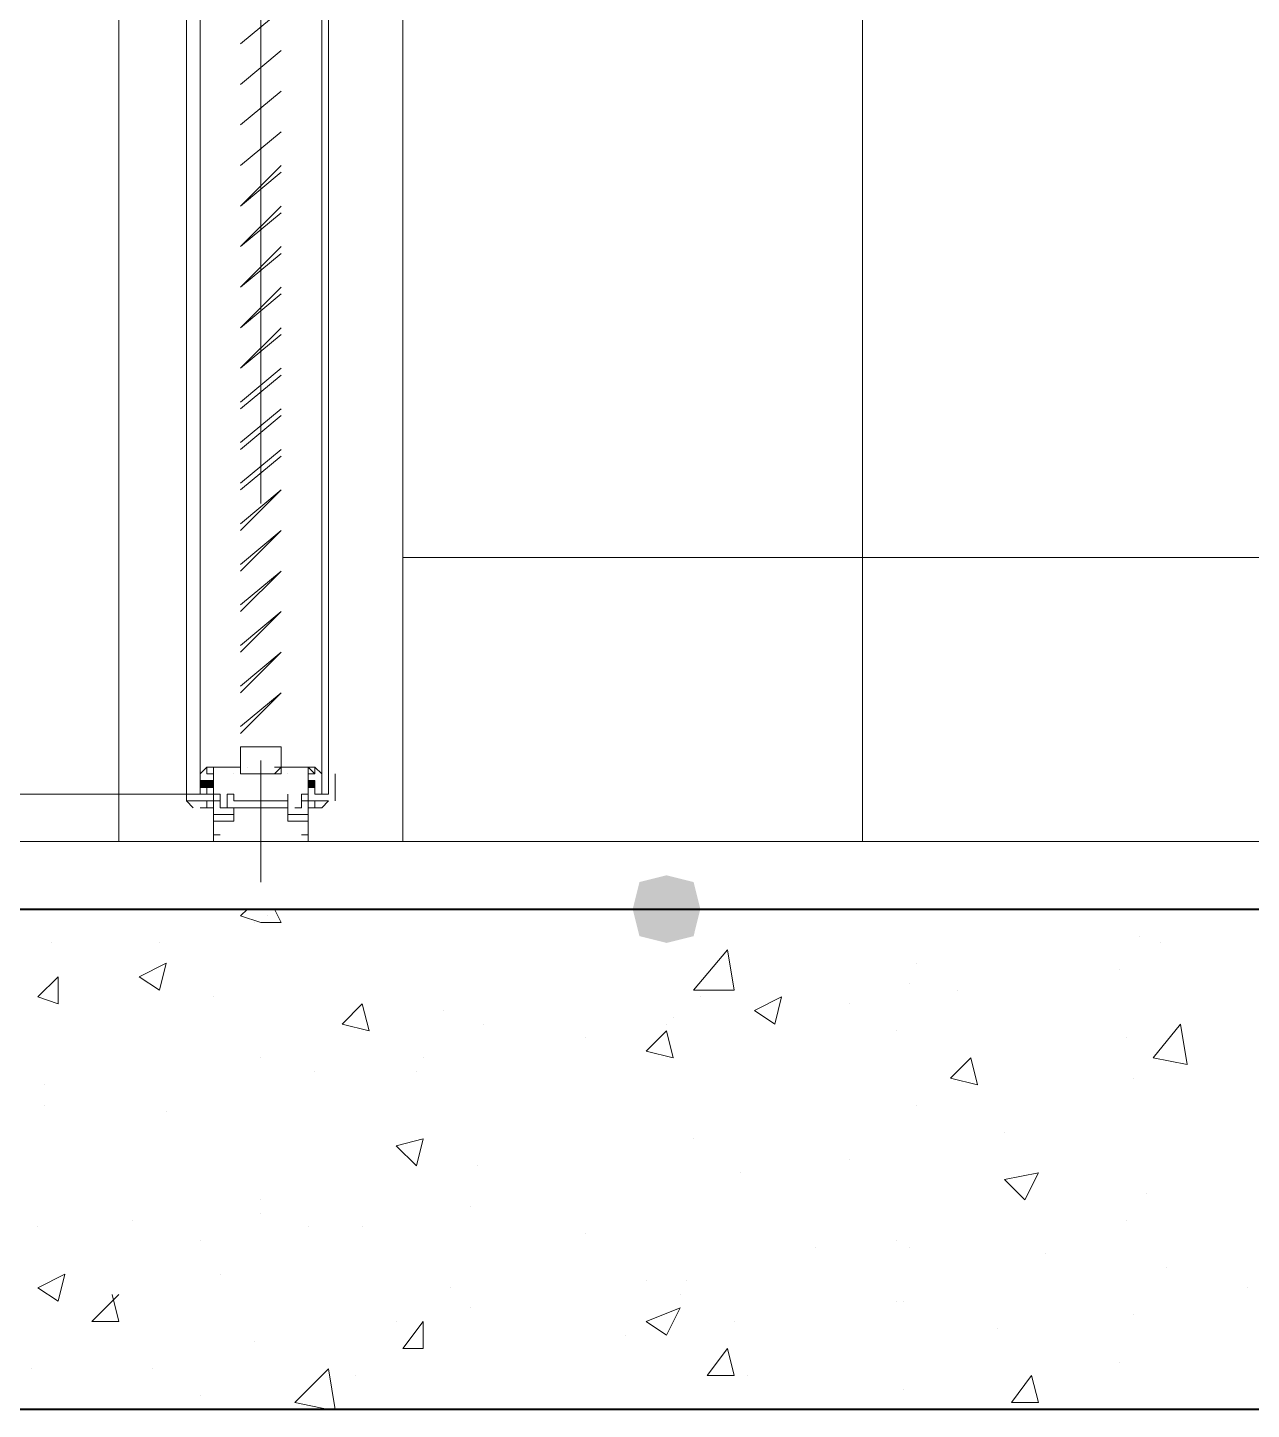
# Model space of a CAD drawing. Header units: millimetres. Extents: x 182 to 575, y -105 to 95.
# Drawn here: x 366.535 to 367.396, y -2.828 to -1.855 of the extents above; entities that cross this region are included whole.
import ezdxf

# ---------------------------------------------------------------- set-up
doc = ezdxf.new("R2010")
doc.units = ezdxf.units.MM
doc.header["$MEASUREMENT"] = 0
doc.layers.add('PDF_Geometry', color=7, linetype='Continuous')
doc.layers.add('PDF_Solid Fills', color=7, linetype='Continuous')

msp = doc.modelspace()

# ---------------------------------------------------------------- hatches: boundary and pattern name
at = {"layer": 'PDF_Solid Fills', "true_color": 0xdddddd, "transparency": 33554559}
for points in [[(366.65595, -2.38975), (366.66548, -2.38975), (366.66548, -2.38498), (366.65595, -2.38498)], [(366.73214, -2.38975), (366.7369, -2.38975), (366.7369, -2.38498), (366.73214, -2.38498)]]:
    msp.add_hatch(color=254, dxfattribs=at).paths.add_polyline_path(points)
h = msp.add_hatch(color=254, dxfattribs=at)
h.paths.add_polyline_path([(366.66071, -2.38975), (366.66071, -2.38498), (366.66071, -2.38975)], flags=0)
h.paths.add_polyline_path([(366.66071, -2.38975), (366.66071, -2.38498), (366.66071, -2.38975)], flags=0)
h.paths.add_polyline_path([(366.66071, -2.38975), (366.66071, -2.38498), (366.66071, -2.38975)], flags=0)
h.paths.add_polyline_path([(366.66071, -2.38975), (366.66071, -2.38498), (366.66071, -2.38975)], flags=0)
h = msp.add_hatch(color=254, dxfattribs=at)
h.paths.add_polyline_path([(366.66071, -2.38975), (366.66071, -2.38975), (366.66071, -2.38975)], flags=0)
h.paths.add_polyline_path([(366.66071, -2.38975), (366.66071, -2.38975), (366.66071, -2.38975)], flags=0)
h.paths.add_polyline_path([(366.66071, -2.38975), (366.66071, -2.38975), (366.66071, -2.38975)], flags=0)
h.paths.add_polyline_path([(366.66071, -2.38975), (366.66071, -2.38975), (366.66071, -2.38975)], flags=0)
h.paths.add_polyline_path([(366.66071, -2.38975), (366.66071, -2.38975), (366.66071, -2.38975)], flags=0)
h.paths.add_polyline_path([(366.66071, -2.38975), (366.66071, -2.38975), (366.66071, -2.38975)], flags=0)
h.paths.add_polyline_path([(366.66071, -2.38975), (366.66071, -2.38498), (366.66071, -2.38975)], flags=0)
h.paths.add_polyline_path([(366.66071, -2.38975), (366.66071, -2.38498), (366.66071, -2.38975)], flags=0)
h = msp.add_hatch(color=254, dxfattribs=at)
h.paths.add_polyline_path([(366.7369, -2.38975), (366.7369, -2.38975), (366.7369, -2.38975)], flags=0)
h.paths.add_polyline_path([(366.7369, -2.38975), (366.7369, -2.38975), (366.7369, -2.38975)], flags=0)
h.paths.add_polyline_path([(366.7369, -2.38975), (366.7369, -2.38975), (366.7369, -2.38975)], flags=0)
h.paths.add_polyline_path([(366.7369, -2.38975), (366.7369, -2.38975), (366.7369, -2.38975)], flags=0)
h.paths.add_polyline_path([(366.7369, -2.38975), (366.7369, -2.38975), (366.7369, -2.38975)], flags=0)
h.paths.add_polyline_path([(366.7369, -2.38975), (366.7369, -2.38975), (366.7369, -2.38975)], flags=0)
h.paths.add_polyline_path([(366.7369, -2.38975), (366.7369, -2.38498), (366.7369, -2.38975)], flags=0)
h = msp.add_hatch(color=254, dxfattribs=at)
h.paths.add_polyline_path([(366.7369, -2.38975), (366.7369, -2.38498), (366.7369, -2.38975)], flags=0)
h.paths.add_polyline_path([(366.7369, -2.38975), (366.7369, -2.38498), (366.7369, -2.38975)], flags=0)
h.paths.add_polyline_path([(366.7369, -2.38975), (366.7369, -2.38498), (366.7369, -2.38975)], flags=0)
at = {"layer": 'PDF_Solid Fills', "transparency": 33554559}
msp.add_hatch(color=256, dxfattribs=at).paths.add_polyline_path([(366.98452, -2.49927), (367.00357, -2.49451), (367.00833, -2.47546), (367.00357, -2.45642), (366.98452, -2.45165), (366.96547, -2.45642), (366.96071, -2.47546), (366.96547, -2.49451)])

# ---------------------------------------------------------------- linework, layer by layer
at = {"layer": 'PDF_Geometry', "lineweight": 13}
for points in [[(366.59881, 1.22454), (366.59881, -2.42784)], [(366.79881, 1.22454), (366.79881, -2.42784)], [(366.69881, -2.18975), (366.69881, -1.18975)], [(366.79881, -2.22784), (367.71309, -2.22784)], [(366.69881, -2.3707), (366.69881, -2.45642)], [(364.66071, -2.39451), (366.66548, -2.39451)], [(364.46547, -2.42784), (383.47024, -2.42784)], [(366.71309, -2.42784), (366.96547, -2.42784)], [(367.08929, -2.42784), (367.3369, -2.42784)], [(366.92262, -2.47546), (366.89405, -2.47546)], [(366.69881, -2.68975), (366.69881, -2.68975)], [(387.88929, -2.82784), (383.24643, -2.82784), (364.67024, -2.82784), (364.72262, -2.82784)]]:
    msp.add_lwpolyline(points, dxfattribs=at)
at = {"layer": 'PDF_Geometry', "lineweight": 20}
for points in [[(367.12262, 1.22454), (367.12262, 1.02454), (367.12262, 0.72454), (367.12262, -2.42784)], [(368.99405, -2.42784), (368.99405, 0.72454), (367.12262, 0.72454), (367.12262, -2.42784), (368.09405, -2.42784)], [(366.71309, -1.84213), (366.68452, -1.86594), (366.71309, -1.84213)], [(366.71309, -1.95165), (366.68452, -1.98022), (366.71309, -1.95641)], [(366.71309, -1.98022), (366.68452, -2.0088), (366.71309, -1.98498)], [(366.71309, -2.0088), (366.68452, -2.03737), (366.71309, -2.01356)], [(366.71309, -2.03737), (366.68452, -2.06594), (366.71309, -2.04213)], [(366.71309, -2.06594), (366.68452, -2.09451), (366.71309, -2.0707)], [(366.68452, -2.11832), (366.71309, -2.09451)], [(366.68452, -2.12308), (366.71309, -2.09927)], [(366.68452, -2.14689), (366.71309, -2.12308)], [(366.68452, -2.15165), (366.71309, -2.12784)], [(366.68452, -2.17546), (366.71309, -2.15165)], [(366.68452, -2.18022), (366.71309, -2.15642)], [(366.68452, -2.2088), (366.71309, -2.18022), (366.68452, -2.20403)], [(366.68452, -2.23737), (366.71309, -2.2088), (366.68452, -2.2326)], [(366.68452, -2.26594), (366.71309, -2.23737), (366.68452, -2.26118)], [(366.68452, -2.29451), (366.71309, -2.26594), (366.68452, -2.28975)], [(366.68452, -2.32308), (366.71309, -2.29451), (366.68452, -2.31832)], [(366.68452, -2.35165), (366.71309, -2.32308), (366.68452, -2.34689)]]:
    msp.add_lwpolyline(points, dxfattribs=at)
at = {"layer": 'PDF_Geometry', "lineweight": 13}
for points in [[(366.64643, -2.39451), (366.65595, -2.39451), (366.65595, -1.77546), (366.64643, -1.77546)], [(366.74643, -2.39451), (366.74167, -2.39451), (366.74167, -1.77546), (366.74643, -1.77546)]]:
    msp.add_lwpolyline(points, close=True, dxfattribs=at)
at = {"layer": 'PDF_Geometry', "lineweight": 20}
for points in [[(366.71309, -1.8707), (366.68452, -1.89451)], [(366.71309, -1.89927), (366.68452, -1.92308)], [(366.71309, -1.92784), (366.68452, -1.95165)], [(366.71309, -2.38022), (366.71309, -2.36118), (366.68452, -2.36118), (366.68452, -2.38022)]]:
    msp.add_lwpolyline(points, close=True, dxfattribs=at)
at = {"layer": 'PDF_Geometry', "color": 8, "lineweight": 13, "true_color": 0x808080}
for points in [[(366.65595, -2.38022), (366.66071, -2.37546), (366.66071, -2.38022), (366.66548, -2.38022), (366.66548, -2.37546), (366.67976, -2.37546), (366.66548, -2.37546), (366.66548, -2.38022), (366.66071, -2.38022), (366.66071, -2.37546), (366.65595, -2.38022), (366.65595, -2.38498), (366.65595, -2.38022), (366.65595, -2.39451), (366.64643, -2.39451), (366.64643, -2.38022), (366.64643, -2.39927), (366.64643, -2.38022), (366.64643, -2.39451), (366.65595, -2.39451), (366.65595, -2.38022), (366.66071, -2.37546), (366.67976, -2.37546), (366.68452, -2.37546), (366.68452, -2.38022), (366.68452, -2.37546), (366.67976, -2.37546), (366.66071, -2.37546), (366.65595, -2.38022), (366.65595, -2.38498), (366.66548, -2.38498), (366.65595, -2.38498), (366.65595, -2.38975), (366.65595, -2.39451), (366.66071, -2.39451), (366.66071, -2.38975), (366.66548, -2.38975), (366.66548, -2.39927), (366.66071, -2.39927), (366.66071, -2.40403), (366.66548, -2.40403), (366.65595, -2.40403), (366.66071, -2.40403), (366.66071, -2.39927), (366.65595, -2.39927), (366.64643, -2.39927), (366.65595, -2.39927), (366.66071, -2.39927), (366.66071, -2.40403), (366.65595, -2.40403), (366.66548, -2.40403), (366.66071, -2.40403), (366.66071, -2.39927), (366.66548, -2.39927), (366.66548, -2.38975), (366.66071, -2.38975), (366.66071, -2.39451), (366.65595, -2.39451), (366.65595, -2.38975), (366.65595, -2.38498)], [(366.66548, -2.38498), (366.66548, -2.37546), (366.66548, -2.38498)], [(366.66548, -2.38498), (366.66548, -2.37546), (366.66548, -2.38498)], [(366.67976, -2.37546), (366.67976, -2.37546)], [(366.67976, -2.37546), (366.67976, -2.37546)], [(366.67976, -2.37546), (366.67976, -2.37546)], [(366.67976, -2.37546), (366.67976, -2.37546)], [(366.67976, -2.38022), (366.67976, -2.38022)], [(366.67976, -2.38022), (366.67976, -2.38022)], [(366.67976, -2.38022), (366.67976, -2.38022)], [(366.67976, -2.38022), (366.67976, -2.38022)], [(366.67976, -2.38022), (366.67976, -2.38022)], [(366.67976, -2.38022), (366.67976, -2.38022)], [(366.67976, -2.38022), (366.67976, -2.38022)], [(366.67976, -2.38022), (366.67976, -2.38022)], [(366.67976, -2.38022), (366.67976, -2.38022)], [(366.67976, -2.38022), (366.67976, -2.38022)], [(366.67976, -2.38022), (366.67976, -2.38022)], [(366.67976, -2.38022), (366.67976, -2.38022)], [(366.68452, -2.38022), (366.68452, -2.38022)], [(366.68452, -2.38022), (366.68452, -2.38022)], [(366.68452, -2.38022), (366.68452, -2.38022)], [(366.68452, -2.38022), (366.68452, -2.38022)], [(366.68452, -2.38022), (366.68452, -2.38022)], [(366.68452, -2.38022), (366.68452, -2.38022)], [(366.68452, -2.38022), (366.68452, -2.38022)], [(366.68929, -2.37546), (366.68929, -2.37546)], [(366.68929, -2.37546), (366.68929, -2.37546)], [(366.70833, -2.37546), (366.70833, -2.37546)], [(366.70833, -2.37546), (366.70833, -2.37546)], [(366.70833, -2.38022), (366.71309, -2.38022)], [(366.70833, -2.38022), (366.71309, -2.38022)], [(366.71309, -2.37546), (366.71309, -2.37546)], [(366.71309, -2.37546), (366.71309, -2.37546)], [(366.71309, -2.38022), (366.71309, -2.38022)], [(366.71309, -2.38022), (366.71309, -2.38022)], [(366.71309, -2.38022), (366.71309, -2.38022)], [(366.71786, -2.37546), (366.71786, -2.37546)], [(366.71786, -2.37546), (366.71786, -2.37546)], [(366.71786, -2.38022), (366.71786, -2.38022)], [(366.71786, -2.38022), (366.71786, -2.38022)], [(366.73214, -2.38498), (366.73214, -2.37546), (366.73214, -2.38498)], [(366.73214, -2.38498), (366.73214, -2.37546), (366.73214, -2.38498)], [(366.74167, -2.38022), (366.74167, -2.39451), (366.74643, -2.39451), (366.74643, -2.38022), (366.74643, -2.39451), (366.74167, -2.39451), (366.74167, -2.38022), (366.74167, -2.38498)], [(366.65595, -2.38498), (366.65595, -2.38498)], [(366.65595, -2.38498), (366.65595, -2.38498)], [(366.66548, -2.38498), (366.66548, -2.38498)], [(366.66548, -2.38975), (366.66548, -2.38498), (366.66548, -2.38975)], [(366.66548, -2.38975), (366.66548, -2.39451), (366.67024, -2.39451), (366.67024, -2.40403), (366.675, -2.40403), (366.67024, -2.40403)], [(366.67024, -2.40403), (366.67024, -2.39451), (366.66548, -2.39451), (366.66548, -2.38975)], [(366.73214, -2.38498), (366.73214, -2.38498)], [(366.74167, -2.38498), (366.74167, -2.38498)], [(366.74167, -2.38498), (366.74167, -2.38498)], [(366.64643, -2.39927), (366.65119, -2.40403)], [(366.64643, -2.39927), (366.65119, -2.40403)], [(366.65119, -2.39927), (366.65119, -2.39927)], [(366.65119, -2.39927), (366.65119, -2.39927)], [(366.65595, -2.39927), (366.65595, -2.39927)], [(366.65595, -2.39927), (366.65595, -2.39927)], [(366.66548, -2.42784), (366.66548, -2.39451)], [(366.67024, -2.39927), (366.66548, -2.39927), (366.66548, -2.40879), (366.67976, -2.40879), (366.67976, -2.40403), (366.675, -2.40403), (366.675, -2.39451), (366.67976, -2.39451), (366.67976, -2.39927), (366.69881, -2.39927)], [(366.66548, -2.39927), (366.66548, -2.39927)], [(366.69881, -2.40403), (366.67976, -2.40403), (366.67976, -2.41356), (366.66548, -2.41356), (366.66548, -2.42308), (366.67024, -2.42308)], [(366.675, -2.40403), (366.675, -2.40403)], [(366.675, -2.40403), (366.675, -2.40403)], [(366.72738, -2.39927), (366.73214, -2.39927), (366.73214, -2.40879), (366.71786, -2.40879), (366.71786, -2.40403), (366.71786, -2.39451), (366.71786, -2.39927), (366.69405, -2.39927)], [(366.69405, -2.40403), (366.71786, -2.40403), (366.71786, -2.41356), (366.73214, -2.41356), (366.73214, -2.42308), (366.72738, -2.42308)], [(366.72738, -2.42784), (366.73214, -2.42784), (366.73214, -2.39451), (366.72738, -2.39451)], [(366.7369, -2.39927), (366.7369, -2.39927)], [(366.74167, -2.39927), (366.74167, -2.39927)], [(366.74167, -2.39927), (366.74167, -2.39927)], [(366.74167, -2.39927), (366.74167, -2.39927)], [(366.66548, -2.42308), (366.66548, -2.42308)]]:
    msp.add_lwpolyline(points, dxfattribs=at)
for points in [[(366.66548, -2.38975), (366.66548, -2.38498), (366.66548, -2.38975), (366.66548, -2.38498), (366.66548, -2.38022), (366.66548, -2.38975), (366.65595, -2.38975), (366.66548, -2.38975), (366.66548, -2.38022), (366.66548, -2.38498)], [(366.69881, -2.38022), (366.68929, -2.38022), (366.68452, -2.38022), (366.68929, -2.38022)], [(366.69881, -2.38022), (366.68929, -2.38022), (366.68452, -2.38022), (366.68929, -2.38022)], [(366.70833, -2.38022), (366.69881, -2.38022), (366.70833, -2.38022), (366.69881, -2.38022), (366.70833, -2.38022), (366.71309, -2.38022), (366.70833, -2.38022), (366.71309, -2.37546)], [(366.70833, -2.37546), (366.71309, -2.37546), (366.7369, -2.37546), (366.71309, -2.37546)], [(366.74167, -2.38498), (366.74167, -2.38022), (366.7369, -2.37546), (366.7369, -2.38022), (366.73214, -2.38022), (366.73214, -2.37546), (366.71786, -2.37546), (366.73214, -2.37546), (366.73214, -2.38022), (366.7369, -2.38022), (366.7369, -2.37546), (366.74167, -2.38022)], [(366.73214, -2.37546), (366.7369, -2.38022)], [(366.7369, -2.38498), (366.73214, -2.38498), (366.73214, -2.38975), (366.73214, -2.38498), (366.73214, -2.38975), (366.73214, -2.38498), (366.73214, -2.38022), (366.73214, -2.38975), (366.7369, -2.38975), (366.7369, -2.38498), (366.7369, -2.38975), (366.7369, -2.38498), (366.7369, -2.38975), (366.7369, -2.38498), (366.7369, -2.38975)], [(366.73214, -2.38498), (366.73214, -2.38975), (366.73214, -2.38498), (366.73214, -2.38975), (366.73214, -2.38498), (366.73214, -2.38022), (366.73214, -2.38975), (366.7369, -2.38975), (366.7369, -2.38498), (366.7369, -2.38975), (366.7369, -2.38498), (366.7369, -2.38975), (366.7369, -2.38498), (366.7369, -2.38975), (366.7369, -2.38498)], [(366.75119, -2.38022), (366.75119, -2.39927)], [(366.66071, -2.38498), (366.66071, -2.38975), (366.66071, -2.38498), (366.66071, -2.38975), (366.66071, -2.38498), (366.66071, -2.38975), (366.66071, -2.38498), (366.66071, -2.38975), (366.66071, -2.38498), (366.66071, -2.38975), (366.66071, -2.38498), (366.66071, -2.38975), (366.66071, -2.38498), (366.66071, -2.38975)], [(366.66548, -2.38975), (366.66548, -2.39451), (366.67024, -2.39451), (366.67024, -2.40403), (366.675, -2.40403), (366.67024, -2.40403), (366.67024, -2.39451), (366.66548, -2.39451)], [(366.72262, -2.40403), (366.72738, -2.40403), (366.72738, -2.39451), (366.73214, -2.39451), (366.73214, -2.38975), (366.73214, -2.39451), (366.72738, -2.39451), (366.72738, -2.40403), (366.72738, -2.39451), (366.73214, -2.39451), (366.73214, -2.38975), (366.73214, -2.39451), (366.72738, -2.39451), (366.72738, -2.40403)], [(366.74167, -2.40403), (366.73214, -2.40403), (366.7369, -2.40403), (366.7369, -2.39927), (366.73214, -2.39927), (366.73214, -2.38975), (366.7369, -2.38975), (366.7369, -2.39451), (366.74167, -2.39451), (366.74167, -2.38975), (366.74167, -2.39451), (366.7369, -2.39451), (366.7369, -2.38975), (366.73214, -2.38975), (366.73214, -2.39927), (366.7369, -2.39927), (366.7369, -2.40403), (366.73214, -2.40403), (366.74167, -2.40403), (366.74643, -2.39927), (366.7369, -2.39927), (366.7369, -2.40403)], [(366.74167, -2.40403), (366.74643, -2.39927), (366.7369, -2.39927), (366.7369, -2.40403)]]:
    msp.add_lwpolyline(points, close=True, dxfattribs=at)
at = {"layer": 'PDF_Geometry', "color": 254, "lineweight": 13, "true_color": 0xdddddd}
for points in [[(366.66548, -2.38022), (366.66548, -2.38022), (366.66548, -2.38022)], [(366.66548, -2.38022), (366.66548, -2.38022), (366.66548, -2.38022)], [(366.73214, -2.38022), (366.73214, -2.38022), (366.73214, -2.38022)], [(366.73214, -2.38022), (366.73214, -2.38022), (366.73214, -2.38022)]]:
    msp.add_lwpolyline(points, close=True, dxfattribs=at)
for points in [[(366.66071, -2.38498), (366.66071, -2.38498), (366.66071, -2.38498)], [(366.66071, -2.38498), (366.66071, -2.38498), (366.66071, -2.38498)], [(366.66071, -2.38498), (366.66071, -2.38498), (366.66071, -2.38498)], [(366.66071, -2.38498), (366.66071, -2.38498), (366.66071, -2.38498)], [(366.66071, -2.38498), (366.66071, -2.38498), (366.66071, -2.38498)], [(366.66071, -2.38498), (366.66071, -2.38498), (366.66071, -2.38498)], [(366.66071, -2.38498), (366.66071, -2.38498), (366.66071, -2.38498)], [(366.66071, -2.38498), (366.66071, -2.38498), (366.66071, -2.38498)], [(366.66071, -2.38498), (366.66071, -2.38498), (366.66071, -2.38498)], [(366.66071, -2.38498), (366.66071, -2.38498), (366.66071, -2.38498)], [(366.66071, -2.38498), (366.66071, -2.38498), (366.66071, -2.38498)], [(366.66071, -2.38498), (366.66071, -2.38498), (366.66071, -2.38498)], [(366.66071, -2.38498), (366.66071, -2.38498), (366.66071, -2.38498)], [(366.66071, -2.38498), (366.66071, -2.38498), (366.66071, -2.38498)], [(366.66071, -2.38498), (366.66071, -2.38498), (366.66071, -2.38498)], [(366.66071, -2.38498), (366.66071, -2.38498), (366.66071, -2.38498)], [(366.66071, -2.38498), (366.66071, -2.38498), (366.66071, -2.38498)], [(366.66071, -2.38498), (366.66071, -2.38498), (366.66071, -2.38498)], [(366.66071, -2.38498), (366.66071, -2.38498), (366.66071, -2.38498)], [(366.66071, -2.38498), (366.66071, -2.38498), (366.66071, -2.38498)], [(366.66071, -2.38498), (366.66071, -2.38498), (366.66071, -2.38498)], [(366.66071, -2.38498), (366.66071, -2.38498), (366.66071, -2.38498)], [(366.66071, -2.38498), (366.66071, -2.38498), (366.66071, -2.38498)], [(366.66071, -2.38498), (366.66071, -2.38498), (366.66071, -2.38498)], [(366.66071, -2.38975), (366.66071, -2.38498), (366.66071, -2.38975)], [(366.66071, -2.38975), (366.66071, -2.38498), (366.66071, -2.38975)], [(366.66071, -2.38975), (366.66071, -2.38975), (366.66071, -2.38975)], [(366.66071, -2.38975), (366.66071, -2.38975), (366.66071, -2.38975)], [(366.66071, -2.38975), (366.66071, -2.38975), (366.66071, -2.38975)], [(366.66071, -2.38975), (366.66071, -2.38975), (366.66071, -2.38975)], [(366.66071, -2.38975), (366.66071, -2.38975), (366.66071, -2.38975)], [(366.66071, -2.38975), (366.66071, -2.38975), (366.66071, -2.38975)], [(366.66071, -2.38975), (366.66071, -2.38975), (366.66071, -2.38975)], [(366.66071, -2.38975), (366.66071, -2.38975), (366.66071, -2.38975)], [(366.66071, -2.38975), (366.66071, -2.38975), (366.66071, -2.38975)], [(366.66071, -2.38975), (366.66071, -2.38975), (366.66071, -2.38975)], [(366.66071, -2.38975), (366.66071, -2.38975), (366.66071, -2.38975)], [(366.66071, -2.38975), (366.66071, -2.38975), (366.66071, -2.38975)], [(366.66548, -2.38498), (366.66548, -2.38498), (366.66548, -2.38498)], [(366.66548, -2.38498), (366.66548, -2.38498), (366.66548, -2.38498)], [(366.66548, -2.38498), (366.66548, -2.38498), (366.66548, -2.38498)], [(366.66548, -2.38498), (366.66548, -2.38498), (366.66548, -2.38498)], [(366.66548, -2.38498), (366.66548, -2.38498), (366.66548, -2.38498)], [(366.66548, -2.38498), (366.66548, -2.38498), (366.66548, -2.38498)], [(366.66548, -2.38498), (366.66548, -2.38498), (366.66548, -2.38498)], [(366.66548, -2.38498), (366.66548, -2.38498), (366.66548, -2.38498)], [(366.66548, -2.38498), (366.66548, -2.38498), (366.66548, -2.38498)], [(366.66548, -2.38498), (366.66548, -2.38498), (366.66548, -2.38498)], [(366.66548, -2.38498), (366.66548, -2.38498), (366.66548, -2.38498)], [(366.66548, -2.38498), (366.66548, -2.38498), (366.66548, -2.38498)], [(366.66548, -2.38498), (366.66548, -2.38498), (366.66548, -2.38498)], [(366.66548, -2.38498), (366.66548, -2.38498), (366.66548, -2.38498)], [(366.66548, -2.38498), (366.66548, -2.38498), (366.66548, -2.38498)], [(366.66548, -2.38498), (366.66548, -2.38498), (366.66548, -2.38498)], [(366.66548, -2.38498), (366.66548, -2.38498), (366.66548, -2.38498)], [(366.66548, -2.38498), (366.66548, -2.38498), (366.66548, -2.38498)], [(366.66548, -2.38498), (366.66548, -2.38498), (366.66548, -2.38498)], [(366.66548, -2.38498), (366.66548, -2.38498), (366.66548, -2.38498)], [(366.66548, -2.38975), (366.66548, -2.38498), (366.66548, -2.38975)], [(366.66548, -2.38975), (366.66548, -2.38498), (366.66548, -2.38975)], [(366.66548, -2.38498), (366.66548, -2.38498), (366.66548, -2.38498)], [(366.66548, -2.38498), (366.66548, -2.38498), (366.66548, -2.38498)], [(366.66548, -2.38498), (366.66548, -2.38498), (366.66548, -2.38498)], [(366.66548, -2.38498), (366.66548, -2.38498), (366.66548, -2.38498)], [(366.66548, -2.38498), (366.66548, -2.38498), (366.66548, -2.38498)], [(366.66548, -2.38498), (366.66548, -2.38498), (366.66548, -2.38498)], [(366.66548, -2.38498), (366.66548, -2.38498), (366.66548, -2.38498)], [(366.66548, -2.38498), (366.66548, -2.38498), (366.66548, -2.38498)], [(366.66548, -2.38498), (366.66548, -2.38498), (366.66548, -2.38498)], [(366.66548, -2.38498), (366.66548, -2.38498), (366.66548, -2.38498)], [(366.66548, -2.38498), (366.66548, -2.38498), (366.66548, -2.38498)], [(366.66548, -2.38498), (366.66548, -2.38498), (366.66548, -2.38498)], [(366.66548, -2.38498), (366.66548, -2.38498), (366.66548, -2.38498)], [(366.66548, -2.38498), (366.66548, -2.38498), (366.66548, -2.38498)], [(366.66548, -2.38498), (366.66548, -2.38498), (366.66548, -2.38498)], [(366.66548, -2.38498), (366.66548, -2.38498), (366.66548, -2.38498)], [(366.66548, -2.38498), (366.66548, -2.38498), (366.66548, -2.38498)], [(366.66548, -2.38498), (366.66548, -2.38498), (366.66548, -2.38498)], [(366.66548, -2.38975), (366.66548, -2.38498), (366.66548, -2.38975)], [(366.66548, -2.38975), (366.66548, -2.38498), (366.66548, -2.38975)], [(366.66548, -2.38975), (366.66548, -2.38975), (366.66548, -2.38975)], [(366.66548, -2.38975), (366.66548, -2.38975), (366.66548, -2.38975)], [(366.66548, -2.38975), (366.66548, -2.38975), (366.66548, -2.38975)], [(366.66548, -2.38975), (366.66548, -2.38975), (366.66548, -2.38975)], [(366.66548, -2.38975), (366.66548, -2.38975), (366.66548, -2.38975)], [(366.66548, -2.38975), (366.66548, -2.38975), (366.66548, -2.38975)], [(366.66548, -2.38975), (366.66548, -2.38975), (366.66548, -2.38975)], [(366.66548, -2.38975), (366.66548, -2.38975), (366.66548, -2.38975)], [(366.66548, -2.38975), (366.66548, -2.38975), (366.66548, -2.38975)], [(366.66548, -2.38975), (366.66548, -2.38975), (366.66548, -2.38975)], [(366.66548, -2.38975), (366.66548, -2.38975), (366.66548, -2.38975)], [(366.66548, -2.38975), (366.66548, -2.38975), (366.66548, -2.38975)], [(366.66548, -2.38975), (366.66548, -2.38975), (366.66548, -2.38975)], [(366.66548, -2.38975), (366.66548, -2.38975), (366.66548, -2.38975)], [(366.66548, -2.38975), (366.66548, -2.38975), (366.66548, -2.38975)], [(366.66548, -2.38975), (366.66548, -2.38975), (366.66548, -2.38975)], [(366.66548, -2.38975), (366.66548, -2.38975), (366.66548, -2.38975)], [(366.66548, -2.38975), (366.66548, -2.38975), (366.66548, -2.38975)], [(366.66548, -2.38975), (366.66548, -2.38975), (366.66548, -2.38975)], [(366.66548, -2.38975), (366.66548, -2.38975), (366.66548, -2.38975)], [(366.66548, -2.38975), (366.66548, -2.38975), (366.66548, -2.38975)], [(366.66548, -2.38975), (366.66548, -2.38975), (366.66548, -2.38975)], [(366.66548, -2.38975), (366.66548, -2.38975), (366.66548, -2.38975)], [(366.66548, -2.38975), (366.66548, -2.38975), (366.66548, -2.38975)], [(366.66548, -2.38975), (366.66548, -2.38975), (366.66548, -2.38975)], [(366.66548, -2.38975), (366.66548, -2.38975), (366.66548, -2.38975)], [(366.66548, -2.38975), (366.66548, -2.38975), (366.66548, -2.38975)], [(366.66548, -2.38975), (366.66548, -2.38975), (366.66548, -2.38975)], [(366.66548, -2.38975), (366.66548, -2.38975), (366.66548, -2.38975)], [(366.66548, -2.38975), (366.66548, -2.38975), (366.66548, -2.38975)], [(366.66548, -2.38975), (366.66548, -2.38975), (366.66548, -2.38975)], [(366.66548, -2.38975), (366.66548, -2.38975), (366.66548, -2.38975)], [(366.73214, -2.38498), (366.73214, -2.38498), (366.73214, -2.38498)], [(366.73214, -2.38498), (366.73214, -2.38498), (366.73214, -2.38498)], [(366.73214, -2.38498), (366.73214, -2.38498), (366.73214, -2.38498)], [(366.73214, -2.38498), (366.73214, -2.38498), (366.73214, -2.38498)], [(366.73214, -2.38498), (366.73214, -2.38498), (366.73214, -2.38498)], [(366.73214, -2.38498), (366.73214, -2.38498), (366.73214, -2.38498)], [(366.73214, -2.38498), (366.73214, -2.38498), (366.73214, -2.38498)], [(366.73214, -2.38498), (366.73214, -2.38498), (366.73214, -2.38498)], [(366.73214, -2.38498), (366.73214, -2.38498), (366.73214, -2.38498)], [(366.73214, -2.38498), (366.73214, -2.38498), (366.73214, -2.38498)], [(366.73214, -2.38498), (366.73214, -2.38498), (366.73214, -2.38498)], [(366.73214, -2.38498), (366.73214, -2.38498), (366.73214, -2.38498)], [(366.73214, -2.38498), (366.73214, -2.38498), (366.73214, -2.38498)], [(366.73214, -2.38498), (366.73214, -2.38498), (366.73214, -2.38498)], [(366.73214, -2.38498), (366.73214, -2.38498), (366.73214, -2.38498)], [(366.73214, -2.38498), (366.73214, -2.38498), (366.73214, -2.38498)], [(366.73214, -2.38498), (366.73214, -2.38498), (366.73214, -2.38498)], [(366.73214, -2.38498), (366.73214, -2.38498), (366.73214, -2.38498)], [(366.73214, -2.38498), (366.73214, -2.38498), (366.73214, -2.38498)], [(366.73214, -2.38498), (366.73214, -2.38498), (366.73214, -2.38498)], [(366.73214, -2.38975), (366.73214, -2.38498), (366.73214, -2.38975)], [(366.73214, -2.38975), (366.73214, -2.38498), (366.73214, -2.38975)], [(366.73214, -2.38498), (366.73214, -2.38498), (366.73214, -2.38498)], [(366.73214, -2.38498), (366.73214, -2.38498), (366.73214, -2.38498)], [(366.73214, -2.38498), (366.73214, -2.38498), (366.73214, -2.38498)], [(366.73214, -2.38498), (366.73214, -2.38498), (366.73214, -2.38498)], [(366.73214, -2.38498), (366.73214, -2.38498), (366.73214, -2.38498)], [(366.73214, -2.38498), (366.73214, -2.38498), (366.73214, -2.38498)], [(366.73214, -2.38498), (366.73214, -2.38498), (366.73214, -2.38498)], [(366.73214, -2.38498), (366.73214, -2.38498), (366.73214, -2.38498)], [(366.73214, -2.38498), (366.73214, -2.38498), (366.73214, -2.38498)], [(366.73214, -2.38498), (366.73214, -2.38498), (366.73214, -2.38498)], [(366.73214, -2.38498), (366.73214, -2.38498), (366.73214, -2.38498)], [(366.73214, -2.38498), (366.73214, -2.38498), (366.73214, -2.38498)], [(366.73214, -2.38498), (366.73214, -2.38498), (366.73214, -2.38498)], [(366.73214, -2.38498), (366.73214, -2.38498), (366.73214, -2.38498)], [(366.73214, -2.38498), (366.73214, -2.38498), (366.73214, -2.38498)], [(366.73214, -2.38498), (366.73214, -2.38498), (366.73214, -2.38498)], [(366.73214, -2.38498), (366.73214, -2.38498), (366.73214, -2.38498)], [(366.73214, -2.38498), (366.73214, -2.38498), (366.73214, -2.38498)], [(366.73214, -2.38498), (366.73214, -2.38498), (366.73214, -2.38498)], [(366.73214, -2.38498), (366.73214, -2.38498), (366.73214, -2.38498)], [(366.73214, -2.38498), (366.73214, -2.38498), (366.73214, -2.38498)], [(366.73214, -2.38498), (366.73214, -2.38498), (366.73214, -2.38498)], [(366.73214, -2.38975), (366.73214, -2.38498), (366.73214, -2.38975)], [(366.73214, -2.38975), (366.73214, -2.38498), (366.73214, -2.38975)], [(366.73214, -2.38975), (366.73214, -2.38975), (366.73214, -2.38975)], [(366.73214, -2.38975), (366.73214, -2.38975), (366.73214, -2.38975)], [(366.73214, -2.38975), (366.73214, -2.38975), (366.73214, -2.38975)], [(366.73214, -2.38975), (366.73214, -2.38975), (366.73214, -2.38975)], [(366.73214, -2.38975), (366.73214, -2.38975), (366.73214, -2.38975)], [(366.73214, -2.38975), (366.73214, -2.38975), (366.73214, -2.38975)], [(366.73214, -2.38975), (366.73214, -2.38975), (366.73214, -2.38975)], [(366.73214, -2.38975), (366.73214, -2.38975), (366.73214, -2.38975)], [(366.73214, -2.38975), (366.73214, -2.38975), (366.73214, -2.38975)], [(366.73214, -2.38975), (366.73214, -2.38975), (366.73214, -2.38975)], [(366.73214, -2.38975), (366.73214, -2.38975), (366.73214, -2.38975)], [(366.73214, -2.38975), (366.73214, -2.38975), (366.73214, -2.38975)], [(366.73214, -2.38975), (366.73214, -2.38975), (366.73214, -2.38975)], [(366.73214, -2.38975), (366.73214, -2.38975), (366.73214, -2.38975)], [(366.73214, -2.38975), (366.73214, -2.38975), (366.73214, -2.38975)], [(366.73214, -2.38975), (366.73214, -2.38975), (366.73214, -2.38975)], [(366.73214, -2.38975), (366.73214, -2.38975), (366.73214, -2.38975)], [(366.73214, -2.38975), (366.73214, -2.38975), (366.73214, -2.38975)], [(366.73214, -2.38975), (366.73214, -2.38975), (366.73214, -2.38975)], [(366.73214, -2.38975), (366.73214, -2.38975), (366.73214, -2.38975)], [(366.73214, -2.38975), (366.73214, -2.38975), (366.73214, -2.38975)], [(366.73214, -2.38975), (366.73214, -2.38975), (366.73214, -2.38975)], [(366.73214, -2.38975), (366.73214, -2.38975), (366.73214, -2.38975)], [(366.73214, -2.38975), (366.73214, -2.38975), (366.73214, -2.38975)], [(366.73214, -2.38975), (366.73214, -2.38975), (366.73214, -2.38975)], [(366.73214, -2.38975), (366.73214, -2.38975), (366.73214, -2.38975)], [(366.73214, -2.38975), (366.73214, -2.38975), (366.73214, -2.38975)], [(366.73214, -2.38975), (366.73214, -2.38975), (366.73214, -2.38975)], [(366.73214, -2.38975), (366.73214, -2.38975), (366.73214, -2.38975)], [(366.73214, -2.38975), (366.73214, -2.38975), (366.73214, -2.38975)], [(366.73214, -2.38975), (366.73214, -2.38975), (366.73214, -2.38975)], [(366.73214, -2.38975), (366.73214, -2.38975), (366.73214, -2.38975)], [(366.73214, -2.38975), (366.73214, -2.38975), (366.73214, -2.38975)], [(366.73214, -2.38975), (366.73214, -2.38975), (366.73214, -2.38975)], [(366.73214, -2.38975), (366.73214, -2.38975), (366.73214, -2.38975)], [(366.73214, -2.38975), (366.73214, -2.38975), (366.73214, -2.38975)], [(366.7369, -2.38498), (366.7369, -2.38498), (366.7369, -2.38498)], [(366.7369, -2.38498), (366.7369, -2.38498), (366.7369, -2.38498)], [(366.7369, -2.38498), (366.7369, -2.38498), (366.7369, -2.38498)], [(366.7369, -2.38498), (366.7369, -2.38498), (366.7369, -2.38498)], [(366.7369, -2.38498), (366.7369, -2.38498), (366.7369, -2.38498)], [(366.7369, -2.38498), (366.7369, -2.38498), (366.7369, -2.38498)], [(366.7369, -2.38498), (366.7369, -2.38498), (366.7369, -2.38498)], [(366.7369, -2.38498), (366.7369, -2.38498), (366.7369, -2.38498)], [(366.7369, -2.38498), (366.7369, -2.38498), (366.7369, -2.38498)], [(366.7369, -2.38498), (366.7369, -2.38498), (366.7369, -2.38498)], [(366.7369, -2.38975), (366.7369, -2.38498), (366.7369, -2.38975)], [(366.7369, -2.38975), (366.7369, -2.38498), (366.7369, -2.38975)], [(366.7369, -2.38498), (366.7369, -2.38498), (366.7369, -2.38498)], [(366.7369, -2.38498), (366.7369, -2.38498), (366.7369, -2.38498)], [(366.7369, -2.38498), (366.7369, -2.38498), (366.7369, -2.38498)], [(366.7369, -2.38498), (366.7369, -2.38498), (366.7369, -2.38498)], [(366.7369, -2.38498), (366.7369, -2.38498), (366.7369, -2.38498)], [(366.7369, -2.38498), (366.7369, -2.38498), (366.7369, -2.38498)], [(366.7369, -2.38498), (366.7369, -2.38498), (366.7369, -2.38498)], [(366.7369, -2.38498), (366.7369, -2.38498), (366.7369, -2.38498)], [(366.7369, -2.38498), (366.7369, -2.38498), (366.7369, -2.38498)], [(366.7369, -2.38498), (366.7369, -2.38498), (366.7369, -2.38498)], [(366.7369, -2.38975), (366.7369, -2.38975), (366.7369, -2.38975)], [(366.7369, -2.38975), (366.7369, -2.38975), (366.7369, -2.38975)], [(366.7369, -2.38975), (366.7369, -2.38975), (366.7369, -2.38975)], [(366.7369, -2.38975), (366.7369, -2.38975), (366.7369, -2.38975)], [(366.7369, -2.38975), (366.7369, -2.38975), (366.7369, -2.38975)], [(366.7369, -2.38975), (366.7369, -2.38975), (366.7369, -2.38975)], [(366.7369, -2.38975), (366.7369, -2.38975), (366.7369, -2.38975)], [(366.7369, -2.38975), (366.7369, -2.38975), (366.7369, -2.38975)], [(366.7369, -2.38975), (366.7369, -2.38975), (366.7369, -2.38975)], [(366.7369, -2.38975), (366.7369, -2.38975), (366.7369, -2.38975)]]:
    msp.add_lwpolyline(points, dxfattribs=at)
at = {"layer": 'PDF_Geometry', "lineweight": 40}
for points in [[(364.88928, -2.82784), (364.47024, -2.82784), (364.47024, -2.47546), (383.47024, -2.47546), (383.47024, -2.82784), (381.93214, -2.82784)], [(367.83691, -2.82784), (365.64643, -2.82784)]]:
    msp.add_lwpolyline(points, dxfattribs=at)
at = {"layer": 'PDF_Geometry', "lineweight": 0}
for points in [[(366.70833, -2.47546), (366.71309, -2.48499), (366.69881, -2.48499), (366.68452, -2.48023), (366.68929, -2.47546)], [(366.70357, -2.48023), (366.70357, -2.48023)], [(366.69405, -2.48499), (366.69405, -2.48499)], [(366.55119, -2.49927), (366.55119, -2.49927)], [(366.62738, -2.49927), (366.62738, -2.49927)], [(367.31786, -2.49451), (367.31786, -2.49451)], [(367.33214, -2.49927), (367.33214, -2.49927)], [(367.16071, -2.51356), (367.16071, -2.51356)], [(367.30357, -2.51832), (367.30357, -2.51832)], [(367.15595, -2.52784), (367.15595, -2.52784)], [(366.66548, -2.53737), (366.66548, -2.53737)], [(367.00833, -2.53737), (367.00833, -2.53737)], [(367.18928, -2.53261), (367.18928, -2.53261)], [(366.82738, -2.54689), (366.82738, -2.54689)], [(367.11309, -2.54213), (367.11309, -2.54213)], [(366.85595, -2.55642), (366.85595, -2.55642)], [(366.98452, -2.55642), (366.98452, -2.55642)], [(366.98929, -2.55165), (366.98929, -2.55165)], [(366.92738, -2.56594), (366.92738, -2.56594)], [(367.14643, -2.56118), (367.14643, -2.56118)], [(367.30833, -2.56594), (367.30833, -2.56594)], [(366.69881, -2.58022), (366.69881, -2.58022)], [(366.81309, -2.58022), (366.81309, -2.58022)], [(366.7369, -2.58975), (366.7369, -2.58975)], [(366.80833, -2.58975), (366.80833, -2.58975)], [(367.31309, -2.59451), (367.31309, -2.59451)], [(366.54643, -2.59927), (366.54643, -2.59927)], [(366.54643, -2.61356), (366.54643, -2.61356)], [(367.16071, -2.61356), (367.16071, -2.61356)], [(366.63214, -2.61832), (366.63214, -2.61832)], [(367.00357, -2.63737), (367.00357, -2.63737)], [(367.22262, -2.63261), (367.22262, -2.63261)], [(366.85119, -2.65641), (366.85119, -2.65641)], [(367.11309, -2.65165), (367.11309, -2.65165)], [(367.0369, -2.66118), (367.0369, -2.66118)], [(367.32262, -2.67546), (367.32262, -2.67546)], [(366.69881, -2.68022), (366.69881, -2.68022)], [(366.84643, -2.68499), (366.84643, -2.68499)], [(366.60833, -2.69451), (366.60833, -2.69451)], [(367.30833, -2.69451), (367.30833, -2.69451)], [(366.54166, -2.69927), (366.54166, -2.69927)], [(366.73214, -2.69927), (366.73214, -2.69927)], [(366.77024, -2.69927), (366.77024, -2.69927)], [(366.92738, -2.70403), (366.92738, -2.70403)], [(366.65595, -2.70879), (366.65595, -2.70879)], [(367.08929, -2.71356), (367.08929, -2.71356)], [(367.14643, -2.70879), (367.14643, -2.70879)], [(367.15595, -2.71356), (367.15595, -2.71356)], [(367.25119, -2.71832), (367.25119, -2.71832)], [(366.67024, -2.7326), (366.67024, -2.7326)], [(367.3369, -2.72784), (367.3369, -2.72784)], [(366.83214, -2.74213), (366.83214, -2.74213)], [(366.97024, -2.73737), (366.97024, -2.73737)], [(366.99881, -2.73737), (366.99881, -2.73737)], [(367.39405, -2.74213), (367.39405, -2.74213)], [(366.59405, -2.74689), (366.59881, -2.76594), (366.57976, -2.76594), (366.59881, -2.74689)], [(366.99405, -2.74689), (366.99405, -2.74689)], [(367.14643, -2.75165), (367.14643, -2.75165)], [(367.15119, -2.75165), (367.15119, -2.75165)], [(366.84643, -2.75641), (366.84643, -2.75641)], [(367.31309, -2.76118), (367.31309, -2.76118)], [(366.79405, -2.76594), (366.79405, -2.76594)], [(367.03214, -2.76594), (367.03214, -2.76594)], [(367.21786, -2.7707), (367.21786, -2.7707)], [(366.69405, -2.78022), (366.69405, -2.78022)], [(366.95595, -2.77546), (366.95595, -2.77546)], [(366.5369, -2.79927), (366.5369, -2.79927)], [(366.62262, -2.79927), (366.62262, -2.79927)], [(366.74643, -2.82784), (366.72262, -2.82308), (366.74643, -2.79927), (366.75119, -2.82784)], [(367.30357, -2.79451), (367.30357, -2.79451)], [(366.76548, -2.80403), (366.76548, -2.80403)], [(367.04167, -2.80403), (367.04167, -2.80403)], [(366.65595, -2.81832), (366.65595, -2.81832)], [(367.15119, -2.81356), (367.15119, -2.81356)]]:
    msp.add_lwpolyline(points, dxfattribs=at)
for points in [[(367.03214, -2.53261), (367.00357, -2.53261), (367.02738, -2.50403)], [(366.63214, -2.51356), (366.62738, -2.53261), (366.6131, -2.52308)], [(366.55595, -2.52308), (366.55595, -2.54213), (366.54166, -2.53737)], [(367.06548, -2.53737), (367.06071, -2.55642), (367.04643, -2.54689)], [(366.77024, -2.54213), (366.775, -2.56118), (366.75595, -2.55642)], [(367.35119, -2.58499), (367.32738, -2.58022), (367.34643, -2.55642)], [(366.98452, -2.56118), (366.98929, -2.58022), (366.97024, -2.57546)], [(367.19881, -2.58022), (367.20357, -2.59927), (367.18452, -2.59451)], [(366.81309, -2.63737), (366.80833, -2.65641), (366.79405, -2.64213)], [(367.24643, -2.66118), (367.2369, -2.68022), (367.22262, -2.66594)], [(366.56071, -2.7326), (366.55595, -2.75165), (366.54166, -2.74213)], [(366.99405, -2.75641), (366.98452, -2.77546), (366.97024, -2.76594)], [(366.81309, -2.76594), (366.81309, -2.78498), (366.79881, -2.78498)], [(367.02738, -2.78498), (367.03214, -2.80403), (367.0131, -2.80403)], [(367.24167, -2.80403), (367.24643, -2.82308), (367.22738, -2.82308)]]:
    msp.add_lwpolyline(points, close=True, dxfattribs=at)

doc.saveas('drawing.dxf')
